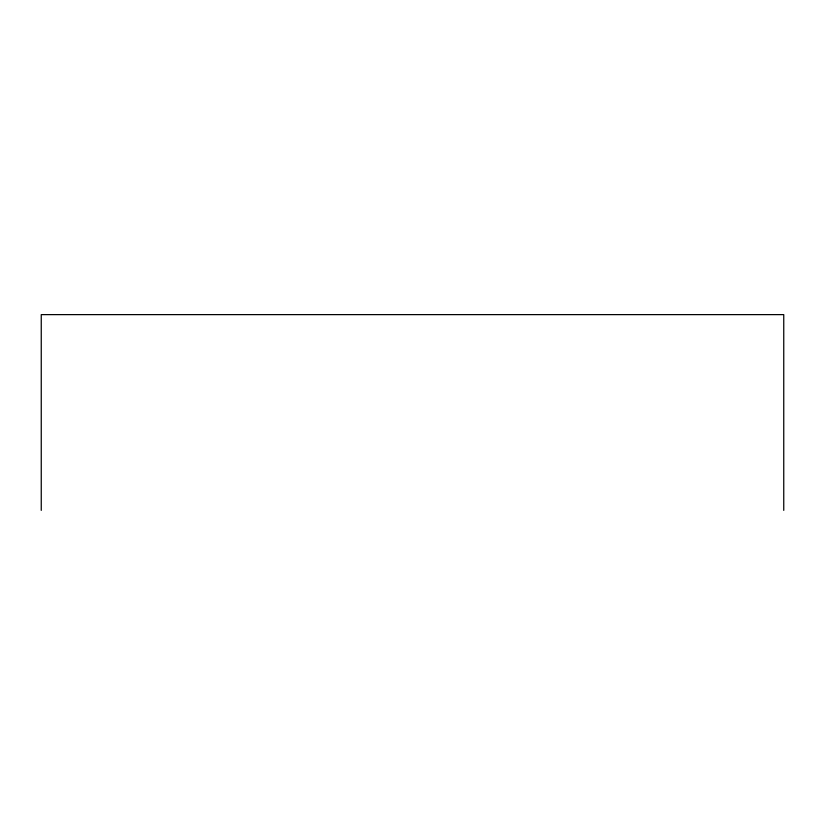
<?xml version="1.0" encoding="UTF-8"?>
<svg xmlns="http://www.w3.org/2000/svg" width="825" height="825" viewBox="0 0 825 825"><rect width="100%" height="100%" fill="white"/><g stroke="black" fill="none" stroke-linecap="round" stroke-linejoin="round"><path stroke-width="1.24" d="M783.75 510.376L783.75 314.624L41.25 314.624L41.25 510.376"/></g></svg>
